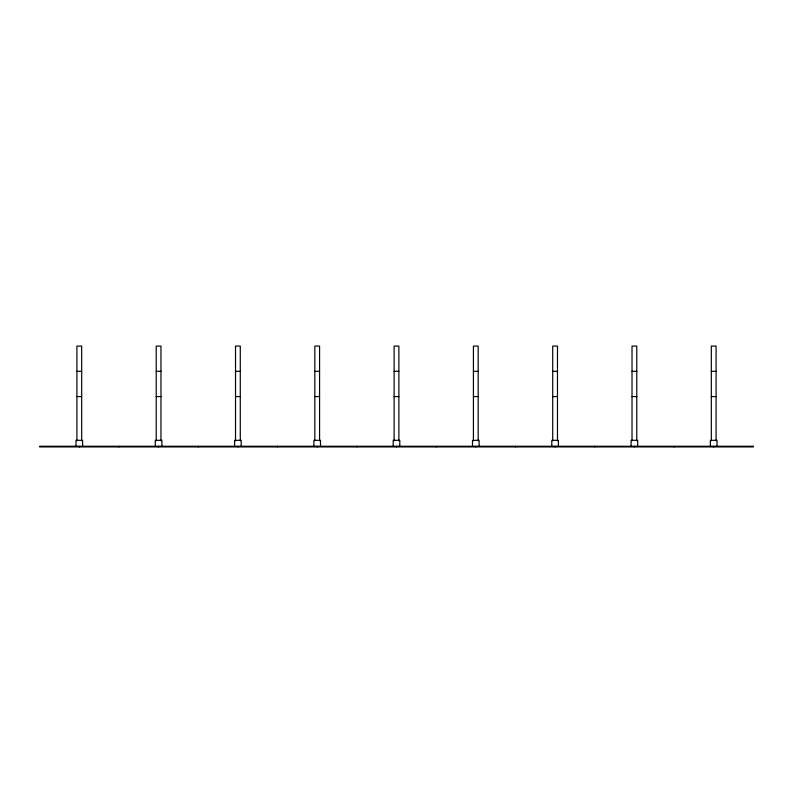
<?xml version="1.0" encoding="UTF-8"?>
<svg xmlns="http://www.w3.org/2000/svg" width="793" height="793" viewBox="0 0 793 793"><rect width="100%" height="100%" fill="white"/><g stroke="black" fill="none" stroke-linecap="round" stroke-linejoin="round"><path stroke-width="1.19" d="M76.921 371.322L81.679 371.322M156.221 371.322L160.979 371.322M235.521 371.322L240.279 371.322M314.821 371.322L319.579 371.322M394.121 371.322L398.879 371.322M473.421 371.322L478.179 371.322M552.721 371.322L557.479 371.322M632.021 371.322L636.779 371.322M711.321 371.322L716.079 371.322M76.921 396.569L81.679 396.569M156.221 396.569L160.979 396.569M235.521 396.569L240.279 396.569M314.821 396.569L319.579 396.569M394.121 396.569L398.879 396.569M473.421 396.569L478.179 396.569M552.721 396.569L557.479 396.569M632.021 396.569L636.779 396.569M711.321 396.569L716.079 396.569M717.001 446.261L717.001 440.313L710.399 440.313L710.399 446.261M716.079 440.779L716.079 346.075L711.321 346.075L711.321 440.779M713.7 446.261L713.7 446.925M674.05 446.261L674.05 446.925M637.701 446.261L637.701 440.313L631.099 440.313L631.099 446.261M636.779 440.779L636.779 346.075L632.021 346.075L632.021 440.779M634.4 446.261L634.4 446.925M594.75 446.261L594.75 446.925M558.401 446.261L558.401 440.313L551.799 440.313L551.799 446.261M557.479 440.779L557.479 346.075L552.721 346.075L552.721 440.779M555.1 446.261L555.1 446.925M515.45 446.261L515.45 446.925M479.101 446.261L479.101 440.313L472.499 440.313L472.499 446.261M478.179 440.779L478.179 346.075L473.421 346.075L473.421 440.779M475.8 446.261L475.8 446.925M436.15 446.261L436.15 446.925M399.801 446.261L399.801 440.313L393.199 440.313L393.199 446.261M398.879 440.779L398.879 346.075L394.121 346.075L394.121 440.779M396.5 446.261L396.5 446.925M356.85 446.261L356.85 446.925M320.501 446.261L320.501 440.313L313.899 440.313L313.899 446.261M319.579 440.779L319.579 346.075L314.821 346.075L314.821 440.779M317.2 446.261L317.2 446.925M277.55 446.261L277.55 446.925M241.201 446.261L241.201 440.313L234.599 440.313L234.599 446.261M240.279 440.779L240.279 346.075L235.521 346.075L235.521 440.779M237.9 446.261L237.9 446.925M198.25 446.261L198.25 446.925M161.901 446.261L161.901 440.313L155.299 440.313L155.299 446.261M160.979 440.779L160.979 346.075L156.221 346.075L156.221 440.779M158.6 446.261L158.6 446.925M118.95 446.261L118.95 446.925M82.601 446.261L82.601 440.313L75.999 440.313L75.999 446.261M81.679 440.779L81.679 346.075L76.921 346.075L76.921 440.779M79.3 446.261L79.3 446.925M753.35 446.261L39.65 446.261L39.65 446.925L753.35 446.925L753.35 446.261"/></g></svg>
